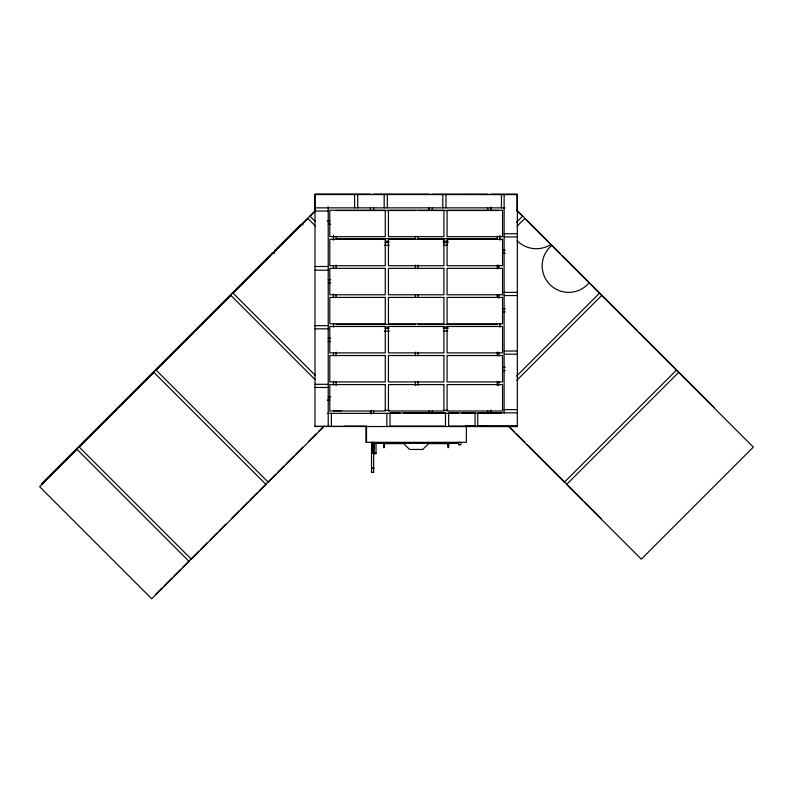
<?xml version="1.0" encoding="UTF-8"?>
<svg xmlns="http://www.w3.org/2000/svg" width="793" height="793" viewBox="0 0 793 793"><rect width="100%" height="100%" fill="white"/><g stroke="black" fill="none" stroke-linecap="round" stroke-linejoin="round"><path stroke-width="1.19" d="M41.395 483.908L272.158 253.145M274.398 250.905L300.626 224.677L303.065 224.677M41.652 484.245L116.353 409.535M118.593 407.295L193.304 332.584M195.544 330.344L270.254 255.633M272.495 253.393L315.118 210.779M315.148 211.206L310.093 216.261L315.287 221.445M516.441 222.318L522.498 216.261L516.6 210.363M517.036 226.203L524.738 218.501L753.35 447.113L641.289 559.174L566.579 484.464L678.639 372.403M155.448 594.572L162.396 587.623M164.131 585.888L171.952 578.067M173.687 576.333L180.645 569.374M182.38 567.639L198.884 551.135M200.619 549.4L207.568 542.452M210.175 539.845L217.123 532.896M218.868 531.151L225.817 524.203M231.526 518.493L239.347 510.672M241.082 508.937L248.04 501.989M249.775 500.244L257.596 492.433M259.331 490.689L275.835 474.184M277.57 472.45L284.518 465.501M286.263 463.756L294.074 455.945M295.819 454.201L302.767 447.252M308.477 441.542L316.229 433.791M318.816 431.204L323.99 426.029M323.861 426.624L268.262 482.223L156.191 370.162L230.902 295.452L314.95 379.5M516.639 376.011L599.449 293.212M516.768 380.372L601.689 295.452M676.399 370.162L564.338 482.223L508.739 426.624M370.47 194.226L314.999 194.226L314.999 426.565M373.642 194.226L429.112 194.226M432.274 194.226L487.745 194.226M490.917 194.226L517.333 194.226L517.333 426.614L314.999 426.485M314.999 194.354L517.333 194.454M314.999 194.563L517.333 194.563M314.999 207.855L505.002 207.855M336.133 210.502L415.373 210.502M418.01 210.502L498.837 210.502M314.999 211.027L328.213 211.027M327.331 221.059L329.789 221.059M328.213 224.231L330.612 224.231M504.12 233.737L517.333 233.737M504.12 236.909L517.333 236.909M385.259 241.27L388.957 241.27M443.198 241.27L448.124 241.27M385.259 242.589L388.957 242.589M443.198 242.589L448.124 242.589M384.417 245.235L389.373 245.235M444.021 245.235L447.728 245.235M502.921 250.122L505.319 250.122M271.979 253.324L274.388 253.324M502.921 253.284L505.319 253.284M314.999 266.498L328.213 266.498M314.999 270.195L328.213 270.195M328.213 279.701L330.612 279.701M328.213 282.873L330.612 282.873M504.12 292.379L517.333 292.379M504.12 295.551L517.333 295.551M502.921 308.755L505.319 308.755M502.921 311.927L505.319 311.927M336.133 324.476L415.373 324.476M418.01 324.476L497.261 324.476M314.999 325.665L328.213 325.665M385.259 327.113L388.957 327.113M443.198 327.113L448.124 327.113M385.259 328.431L388.957 328.431M443.198 328.431L448.124 328.431M314.999 328.827L328.213 328.827M384.417 331.077L389.373 331.077M444.021 331.077L447.728 331.077M328.213 338.343L330.612 338.343M328.213 341.505L330.612 341.505M504.12 351.021L517.333 351.021M504.12 354.184L517.333 354.184M502.921 367.397L505.319 367.397M502.921 370.559L505.319 370.559M314.999 384.298L328.213 384.298M314.999 387.47L328.213 387.47M328.213 396.976L330.612 396.976M327.331 400.148L329.789 400.148M504.12 409.654L517.333 409.654M384.417 410.318L389.373 410.318M444.021 410.318L447.728 410.318M333.486 410.715L341.416 410.715M517.333 412.826L477.743 412.826L477.743 426.029L517.333 426.029M327.331 413.351L400.088 413.351M403.26 413.351L458.731 413.351M461.893 413.351L501.483 413.351M344.588 426.267L366.852 426.267M465.471 426.267L517.333 426.267M314.999 426.366L366.862 426.366M465.471 426.366L487.745 426.366M371.53 442.435L373.642 442.365L373.642 472.459L371.53 472.41L371.53 442.335M371.53 442.583L373.642 442.583M371.53 442.781L373.642 442.781M382.355 443.109L404.559 443.109M427.774 443.109L449.978 443.109M373.899 443.376L458.423 443.376L458.423 442.325M371.53 443.882L373.642 443.882M383.673 443.902L384.466 443.902M447.867 443.902L448.65 443.902M371.53 444.03L373.642 444.03M371.53 444.239L373.642 444.239M373.642 444.328L371.53 444.407L373.642 444.486M383.673 444.962L384.466 444.962M447.867 444.962L448.65 444.962M371.53 445.26L373.642 445.26M371.53 445.319L373.642 445.319M371.53 445.587L373.642 445.587M383.673 445.488L384.466 445.488M447.867 445.488L448.65 445.488M371.53 445.636L373.642 445.636M371.53 445.874L373.642 445.894M371.53 445.973L373.642 446.092M371.53 447.143L373.642 447.143M373.642 447.401L371.53 447.401L373.642 447.49M371.53 447.639L373.642 447.708M371.53 447.916L373.642 447.837M371.53 448.015L373.642 448.075M371.53 448.263L373.642 448.134M373.642 448.402L371.53 448.402L373.642 448.541M371.53 451.802L373.642 451.871M371.53 451.941L373.642 452.01M371.53 452.208L373.642 452.208M371.53 452.843L373.642 452.843M371.53 453.051L373.642 452.981M371.53 453.18L373.642 453.12M373.899 453.219L376.021 453.219M373.899 453.348L376.021 453.348M373.899 453.527L376.021 453.467M371.53 467.87L373.642 467.92M371.53 467.969L373.642 467.969M371.53 468.157L373.642 468.217M371.53 468.286L373.642 468.356M371.53 468.425L373.642 468.494M371.53 472.321L373.642 472.321M516.61 209.907L560.096 253.393M562.336 255.633L637.047 330.344M639.287 332.584L713.997 407.295M315.555 226.203L307.853 218.501L233.142 293.212L315.079 375.148M508.61 426.029L514.637 432.066M516.362 433.791L524.986 442.405M527.226 444.645L582.825 500.244M584.56 501.989L601.064 518.493M517.066 195.088L517.066 211.116M504.12 194.652L504.12 413.123M501.444 194.652L501.444 207.855M499.897 235.323L499.897 240.13M499.897 323.544L499.897 327.172M498.837 265.011L498.837 268.688M498.837 294.49L498.837 298.178M498.837 352.231L498.837 355.918M498.837 381.72L498.837 385.408M497.261 236.185L497.261 238.624L418.01 238.624L418.01 236.185M497.261 265.04L497.261 268.758M497.261 294.758L497.261 297.236M497.261 352.122L497.261 355.839M497.261 381.839L497.261 385.557M490.917 206.973L490.917 210.67M490.917 410.011L490.917 413.708M487.745 207.855L487.745 210.254M487.745 410.952L487.745 413.351M466.353 426.475L466.353 442.325L365.979 442.325L365.979 426.475M448.65 443.198L448.65 447.599L447.867 447.599L447.867 443.198M447.331 443.109L447.331 443.644L428.577 443.644L422.768 449.453L409.565 449.453L403.756 443.644L385.001 443.644L385.001 443.109M445.983 194.652L445.983 207.855M442.811 194.652L442.811 207.855M432.274 207.855L432.274 210.254M432.274 410.952L432.274 413.351M429.112 207.855L429.112 210.254M429.112 410.952L429.112 413.351M418.01 265.04L418.01 268.758M418.01 294.758L418.01 297.236M418.01 352.122L418.01 355.839M418.01 381.839L418.01 385.557M415.373 236.185L415.373 238.624L336.133 238.624L336.133 236.185M415.373 265.04L415.373 268.758M415.373 294.758L415.373 297.236M415.373 352.122L415.373 355.839M415.373 381.839L415.373 385.557M387.341 194.652L387.341 207.855M386.845 413.351L386.845 426.565M384.466 443.198L384.466 447.599L383.673 447.599L383.673 443.198M384.169 194.652L384.169 207.855M376.021 443.376L376.021 453.665L373.899 453.566L373.899 442.325M373.642 207.855L373.642 210.254M373.642 410.952L373.642 413.351M371.263 410.397L371.263 414.134M370.47 207.855L370.47 210.254M370.47 410.952L370.47 413.351M366.505 427.001L366.505 441.79M357.752 194.652L357.752 207.855M354.59 194.652L354.59 207.855M336.133 265.04L336.133 268.758M336.133 294.758L336.133 297.236M336.133 352.122L336.133 355.839M336.133 381.839L336.133 385.557M333.486 235.323L333.486 240.239M333.486 265.744L333.486 268.203M333.486 294.005L333.486 297.682M333.486 323.485L333.486 327.172M333.486 352.974L333.486 355.433M333.486 381.225L333.486 384.912M331.375 413.351L331.375 426.565M328.213 206.864L328.213 426.565M314.742 195.088L314.742 212.346M589.07 282.833A26.526 26.526 0 0 1 549.936 284.598A26.526 26.526 0 0 1 551.71 245.473M550.778 244.531A27.071 27.071 0 0 1 517.155 240.794M77 449.353L39.65 486.704L151.711 598.774L189.071 561.414L77 449.353M153.951 372.403L79.25 447.113L191.311 559.174L266.022 484.464L153.951 372.403M385.259 210.254L329.789 210.254L329.789 236.671L385.259 236.671L385.259 210.254M443.902 210.254L388.431 210.254L388.431 236.671L443.902 236.671L443.902 210.254M502.534 210.254L447.074 210.254L447.074 236.671L502.534 236.671L502.534 210.254M385.259 239.308L329.789 239.308L329.789 265.724L385.259 265.724L385.259 239.308M443.902 239.308L388.431 239.308L388.431 265.724L443.902 265.724L443.902 239.308M502.534 239.308L447.074 239.308L447.074 265.724L502.534 265.724L502.534 239.308M385.259 268.361L329.789 268.361L329.789 294.778L385.259 294.778L385.259 268.361M443.902 268.361L388.431 268.361L388.431 294.778L443.902 294.778L443.902 268.361M502.534 268.361L447.074 268.361L447.074 294.778L502.534 294.778L502.534 268.361M385.259 297.415L329.789 297.415L329.789 323.831L385.259 323.831L385.259 297.415M443.902 297.415L388.431 297.415L388.431 323.831L443.902 323.831L443.902 297.415M502.534 297.415L447.074 297.415L447.074 323.831L502.534 323.831L502.534 297.415M385.259 326.478L329.789 326.478L329.789 352.885L385.259 352.885L385.259 326.478M443.902 326.478L388.431 326.478L388.431 352.885L443.902 352.885L443.902 326.478M502.534 326.478L447.074 326.478L447.074 352.885L502.534 352.885L502.534 326.478M385.259 355.532L329.789 355.532L329.789 381.939L385.259 381.939L385.259 355.532M443.902 355.532L388.431 355.532L388.431 381.939L443.902 381.939L443.902 355.532M502.534 355.532L447.074 355.532L447.074 381.939L502.534 381.939L502.534 355.532M385.259 384.585L329.789 384.585L329.789 411.002L385.259 411.002L385.259 384.585M443.902 384.585L388.431 384.585L388.431 411.002L443.902 411.002L443.902 384.585M502.534 384.585L447.074 384.585L447.074 411.002L502.534 411.002L502.534 384.585M445.488 412.826L390.017 412.826L390.017 426.029L445.488 426.029L445.488 412.826M475.066 412.826L448.65 412.826L448.65 426.029L475.066 426.029L475.066 412.826M373.642 450.226L371.53 450.226L373.642 450.265M373.642 452.327L371.53 452.387L373.642 452.426M373.642 453.358L371.53 453.358L373.642 453.398M459.088 444.784A1.318 1.318 0 0 0 461.07 443.644A1.318 1.318 0 0 0 459.088 442.494A1.318 1.318 0 0 0 459.088 444.784"/></g></svg>
